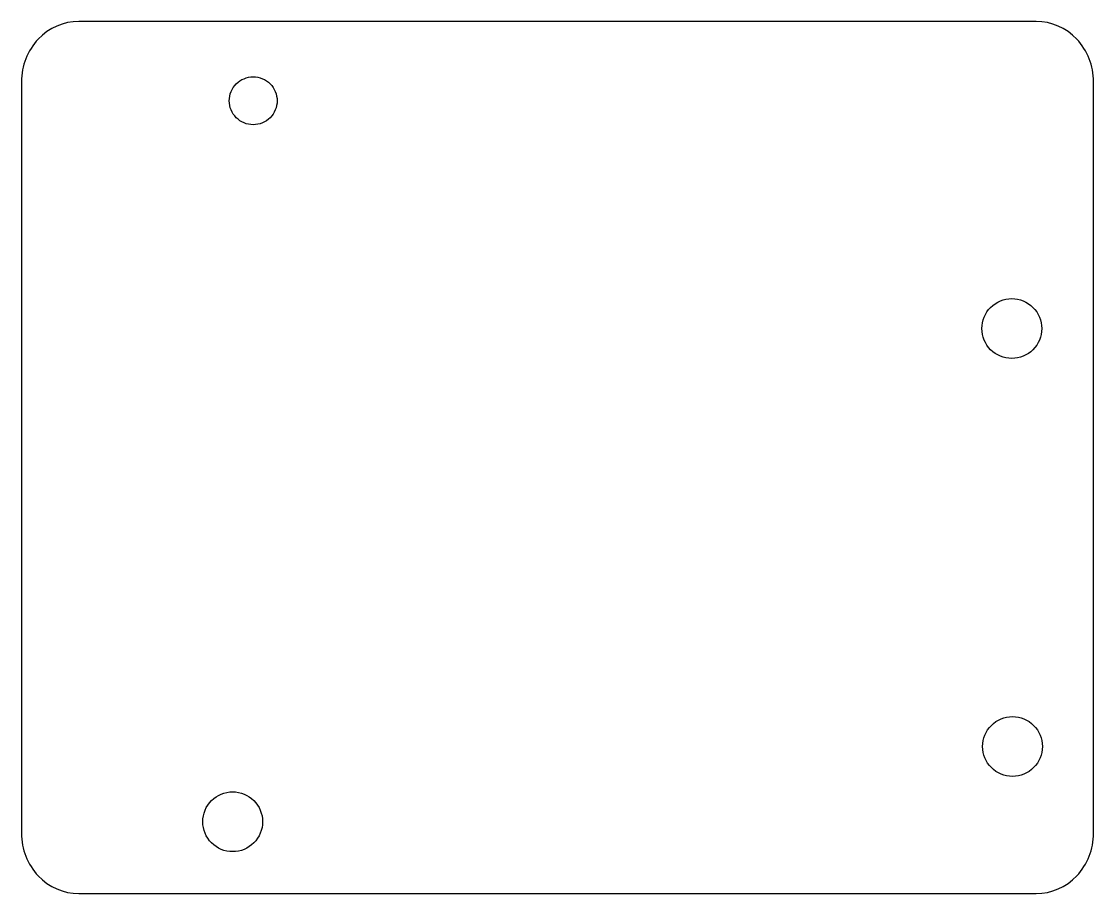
# Model space of a CAD drawing. Extents: x 6.06 to 8.89, y 19.72 to 22.02.
import ezdxf

# ---------------------------------------------------------------- set-up
doc = ezdxf.new("R2010")
doc.units = 0
doc.header["$LTSCALE"] = 100
doc.layers.add('LAYER_1', color=1, linetype='CONTINUOUS')

msp = doc.modelspace()

# ---------------------------------------------------------------- linework, layer by layer
at = {"layer": 'LAYER_1', "color": 1}
for points in [[(8.73574, 22.021036), (6.216384, 22.021036, 0.206049), (6.109301, 21.974588, 0.193138), (6.064946, 21.862454), (6.064946, 19.883393, 0.193138), (6.109301, 19.771259, 0.206049), (6.216384, 19.724812), (8.73574, 19.724812, 0.206049), (8.842822, 19.771259, 0.193138), (8.887177, 19.883393), (8.887177, 21.862454, 0.193138), (8.842822, 21.974588, 0.206049), (8.73574, 22.021036)], [(6.674998, 21.875136, -0.199589), (6.71954, 21.856686, -0.199589), (6.73799, 21.812144, -0.199589), (6.71954, 21.767602, -0.199589), (6.674998, 21.749152, -0.199589), (6.630456, 21.767602, -0.199589), (6.612006, 21.812144, -0.199589), (6.630456, 21.856686, -0.199589), (6.674998, 21.875136)], [(8.671935, 21.291137, -0.199589), (8.727613, 21.268075, -0.199589), (8.750675, 21.212397, -0.199589), (8.727613, 21.15672, -0.199589), (8.671935, 21.133657, -0.199589), (8.616257, 21.15672, -0.199589), (8.593195, 21.212397, -0.199589), (8.616257, 21.268075, -0.199589), (8.671935, 21.291137)], [(8.673832, 20.190758, -0.199589), (8.72951, 20.167696, -0.199589), (8.752572, 20.112018, -0.199589), (8.72951, 20.05634, -0.199589), (8.673832, 20.033278, -0.199589), (8.618154, 20.05634, -0.199589), (8.595092, 20.112018, -0.199589), (8.618154, 20.167696, -0.199589), (8.673832, 20.190758)], [(6.621013, 19.992683, -0.199589), (6.67669, 19.969621, -0.199589), (6.699753, 19.913943, -0.199589), (6.67669, 19.858266, -0.199589), (6.621013, 19.835203, -0.199589), (6.565335, 19.858266, -0.199589), (6.542273, 19.913943, -0.199589), (6.565335, 19.969621, -0.199589), (6.621013, 19.992683)]]:
    msp.add_lwpolyline(points, format="xyb", close=True, dxfattribs=at)

doc.saveas('drawing.dxf')
